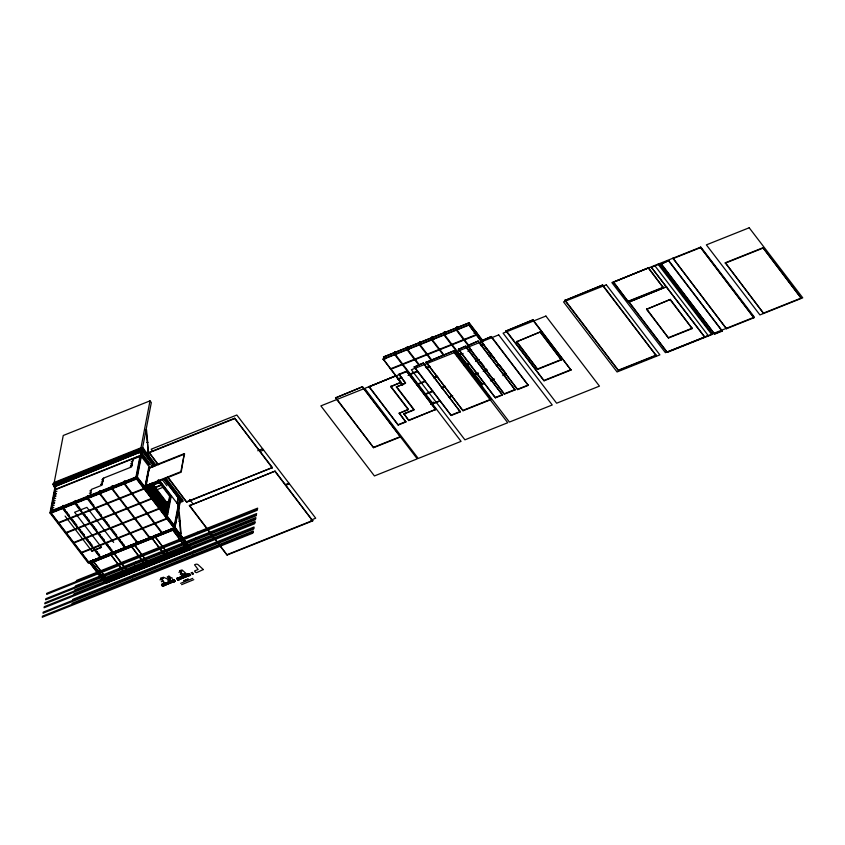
<?xml version="1.0" encoding="UTF-8"?>
<svg xmlns="http://www.w3.org/2000/svg" width="845" height="845" viewBox="0 0 845 845"><rect width="100%" height="100%" fill="white"/><g stroke="black" fill="none" stroke-linecap="round" stroke-linejoin="round"><path stroke-width="1.27" d="M148.129 454.557L147.463 442.136L148.889 457.166M147.917 442.347L147.009 442.453M180.196 521.185L179.288 521.291L180.196 521.185L178.57 506.884M179.288 521.27L178.274 510.369M55.517 487.882L53.045 484.639L53.246 483.562L142.816 447.808L155.691 464.665M54.217 482.432L63.248 435.492L150.009 400.857L151.329 402.579L136.531 479.009L50.89 513.19L56.087 483.931L50.542 512.735L88.947 562.981L88.387 563.214L49.982 512.957L55.527 484.153L54.217 482.432L140.967 447.797L150.009 400.857M54.186 486.836L139.9 452.223L141.791 455.233L56.161 489.424L54.186 486.836L139.9 452.223M51.946 510.433L52.147 509.366M53.298 503.388L54.703 502.828L53.288 503.472L53.488 502.395M54.64 496.416L56.034 495.941L54.629 496.501L54.83 495.423M56.161 489.424L54.27 486.403M53.351 509.873L51.957 510.359M53.795 507.549L52.39 508.109L52.601 507.042M54.238 505.225L52.834 505.796L53.045 504.718M55.136 500.589L53.731 501.148L53.943 500.071M55.58 498.265L54.186 498.825L54.386 497.747M56.921 491.294L55.527 491.853L55.728 490.787M88.905 495.677L90.33 495.043M89.369 493.279L90.774 492.719M89.823 490.956L91.218 490.396M103.734 478.65L103.375 478.196L102.034 485.167L91.313 489.445L90.637 495.698M71.941 604.386L72.142 603.309L253.246 531.019L252.835 533.163L42.25 617.23L42.461 616.153L253.035 532.096M72.712 600.362L72.924 599.295L254.018 527.005L253.606 529.15L43.021 613.206L43.232 612.129L253.817 528.072M73.758 594.933L73.969 593.855L255.063 521.566L254.651 523.71L44.067 607.766L44.278 606.699L254.863 522.643M74.518 590.961L74.73 589.884L255.834 517.594L255.412 519.738L44.838 603.805L45.038 602.728L255.623 518.672M75.3 586.937L75.501 585.87L256.605 513.58L256.193 515.725L45.609 599.781L45.82 598.714L256.394 514.647M76.346 581.508L76.546 580.43L257.651 508.141L257.239 510.285L46.655 594.341L46.866 593.274L257.44 509.218M101.337 482.072L102.741 481.513M101.77 479.833L103.185 479.189M102.171 483.953L102.488 482.844M102.615 481.629L102.932 480.52M103.069 479.305L103.27 478.238L131.535 466.958L133.035 459.194L140.957 456.025M88.683 562.094L174.323 527.914L136.615 478.576L50.975 512.767L88.683 562.094L174.323 527.914M89.295 561.914L90.468 563.171L176.151 528.78L90.468 563.171M104.769 581.878L190.4 547.697L104.727 582.099L103.681 580.188M174.809 527.026L191.192 549.271L105.562 583.462L89.169 561.207M90.647 561.017L107.009 582.68L90.605 561.228L143.164 540.208M131.271 461.623L132.686 460.979M107.051 582.469L108.889 581.54L92.496 560.077M131.672 465.743L131.989 464.634M132.57 461.106L132.876 459.986M141.728 449.741L136.182 478.545L174.588 528.801L180.693 499.775L179.098 497.684M155.491 465.732L142.604 448.885L142.816 447.808M137.344 477.055L141.305 456.49M157.603 464.137L149.047 452.402L234.688 418.222L272.386 467.549L186.671 502.162L167.817 477.499M144.252 486.097L143.787 488.505L58.157 522.696M144.611 486.551L144.146 488.97L58.506 523.15M145.203 485.938L148.688 467.824L184.347 453.596L181.21 472.165L146.111 486.171L149.248 467.602L145.762 485.717L167.711 514.425L167.141 514.658L145.203 485.938L180.862 471.7L184.347 453.596M146.576 478.978L147.072 476.39M132.306 580.293L132.507 579.216M133.077 576.269L133.288 575.191M134.123 570.829L134.334 569.762M134.894 566.868L135.094 565.791M135.665 562.844L135.865 561.767M136.71 557.404L136.922 556.337M151.868 496.057L151.403 498.465L65.762 532.646M152.216 496.511L151.751 498.93L66.121 533.111M159.483 506.007L159.018 508.426L73.378 542.606M159.832 506.472L159.367 508.88L73.726 543.071M169.634 496.195L166.148 514.299L170.194 495.973L169.634 496.195L157.93 480.879M167.141 514.658L170.637 496.543L158.089 480.129M167.088 515.968L166.623 518.386L80.993 552.567M167.437 516.432L166.972 518.841L81.342 553.021M167.711 514.425L171.197 496.321L158.649 479.907M177.027 503.229L178.158 497.409M177.387 503.683L178.506 497.863M174.345 525.474L178.306 504.898M179.784 499.532L174.619 526.361L136.911 477.024L51.281 511.204M174.588 528.801L180.133 499.997L164.131 479.062M179.14 502.881L182.773 501.434L182.974 500.356L166.095 478.27M186.671 502.162L167.901 477.066M189.386 505.711L275.1 471.109L312.724 520.869L227.094 555.049L189.386 505.711L275.1 471.109M173.574 528.072L189.871 549.408L188.065 550.127L171.715 528.452M189.312 546.007L103.639 580.409M189.871 549.408L173.436 528.167M192.671 556.19L192.882 555.123M193.442 552.176L193.653 551.098M194.487 546.736L194.699 545.659M195.258 542.765L195.459 541.698M196.029 538.751L196.241 537.673M197.075 533.311L197.286 532.234M272.312 467.982L234.688 418.222M227.094 555.049L189.47 505.289M335.539 397.9L362.537 386.725L400.509 436.949L373.596 447.692L335.539 397.9L362.537 386.725M368.99 386.841L395.978 375.676L400.857 382.584L390.696 386.64L408.304 409.677L399.189 413.321L405.832 422.014L398.196 425.056L368.99 386.841L395.978 375.676M402.685 385.088L383.123 358.967L468.764 324.786L483.689 344.306M383.514 356.981L469.144 322.801L383.514 356.981L385.077 359.041M373.596 447.692L335.623 397.477M407.512 371.304L364.691 388.394L418.243 458.455L461.064 441.365L394.457 354.235L394.921 351.826L395.481 351.604L397.087 353.696M433.327 402.072L432.862 404.491L433.422 404.269L395.016 354.013L395.481 351.604M390.696 386.64L400.942 382.162M403.836 414.071L413.987 410.015L396.379 386.978L405.579 382.912L398.935 374.219L406.582 371.177L435.788 409.381L408.79 420.556L403.91 413.649L414.071 409.593L396.463 386.556M398.935 374.219L405.505 383.345L396.379 386.978M418.771 365.029L406.772 349.323L407.237 346.915L407.797 346.682L409.392 348.784M419.331 364.808L407.332 349.101L407.797 346.682M406.582 371.177L435.703 409.814M399.189 413.321L408.388 409.255L390.781 386.207M398.196 425.056L369.064 386.418M414.187 367.068L423.387 363.001L460.303 411.842L451.188 415.486L414.187 367.068L423.387 363.001M431.087 360.118L419.078 344.411L419.542 341.993L420.113 341.771L421.708 343.862M431.647 359.885L419.648 344.19L420.113 341.771M405.832 422.014L399.273 412.888M408.79 420.556L403.91 413.649M426.028 362.347L454.272 350.675L491.188 399.516L463.028 410.754L426.028 362.347L454.272 350.675M443.393 355.196L431.394 339.5L431.858 337.081L432.418 336.859L434.024 338.951M443.952 354.974L431.953 339.267L432.418 336.859M444.734 331.948L444.269 334.356L482.675 384.612L482.115 384.834L443.709 334.578L444.174 332.169L444.734 331.948L446.329 334.039M470.422 348.51L456.015 329.666L456.48 327.258L457.039 327.026L458.645 329.127M468.584 345.151L456.575 329.444L457.039 327.026M458.402 349.418L465.563 346.165L502.479 395.006L495.402 397.837L458.402 349.418L465.563 346.165M451.188 415.486L414.272 366.635M496.955 362.209L468.764 324.786M467.391 345.753L478.196 341.042L515.112 389.883L504.391 394.161L467.391 345.753L478.196 341.042M476.76 332.761L476.295 335.169L390.654 369.349M463.028 410.754L426.112 361.913M480.657 341.2L491.357 336.532L528.283 385.373L517.658 389.608L480.657 341.2L491.357 336.532M506.028 331.008L533.026 319.832L570.998 370.057L544.085 380.799L506.028 331.008L533.026 319.832M495.402 397.837L458.486 348.985M503.937 375.518L506.472 374.113L502.796 375.581M504.391 394.161L467.475 345.32M516.57 341.792L540.356 331.905L561.344 359.896L537.642 369.36L516.57 341.792L540.356 331.905M517.658 389.608L480.742 340.767M537.642 369.36L516.654 341.359M544.085 380.799L506.113 330.575M564.893 300.482L602.665 285.008L656.132 355.502L618.445 370.543L564.893 300.482L602.665 285.008M613.343 282.251L648.527 267.812L663.262 287.627L628.162 301.633L613.343 282.251L648.527 267.812M628.162 301.633L613.428 281.818M628.828 302.151L666.599 286.677L628.828 302.151L667.233 352.407L712.546 334.314L659.079 263.82L712.546 334.314M618.445 370.543L564.978 300.049M651.379 267.295L704.931 337.356L651.379 267.295L659.005 264.253M646.552 309.312L670.338 299.426L692.203 328.568L668.501 338.032L646.552 309.312L670.338 299.426M661.075 264.073L668.775 260.598L722.243 331.092L714.627 334.134L661.075 264.073L668.775 260.598M726.436 328.737L672.969 258.243L726.436 328.737L753.909 317.773L700.442 247.279L753.909 317.773M668.501 338.032L646.636 308.89M667.233 352.407L628.912 301.718M725.306 262.774L763.626 313.453L725.306 262.774L763.003 247.733L801.324 298.412L763.003 247.733M714.627 334.134L661.16 263.64M162.726 578.265L163.338 578.381M163.265 578.667L162.684 578.55M181.157 570.903L181.77 571.019M181.664 571.326L181.126 571.199M148.435 456.818L149.259 456.881M178.031 506.567L178.855 506.651M64.98 510.623L64.157 509.556M65.583 510.38L64.706 509.239M77.328 505.69L76.451 504.549M77.888 505.468L77.032 504.412M66.84 513L65.984 511.943M67.41 512.778L66.533 511.626M89.602 500.8L88.767 499.638M90.172 500.578L89.348 499.501M79.155 508.088L78.3 507.021M79.683 507.877L78.86 506.799M68.635 515.408L67.801 514.246M69.195 515.186L68.36 514.024M91.429 503.187L90.595 502.025M91.989 502.965L91.154 501.803M80.951 510.496L80.127 509.419M81.542 510.243L80.666 509.102M93.299 505.553L92.422 504.412M93.858 505.331L92.992 504.275M72.596 520.583L71.751 519.421M73.156 520.362L72.321 519.2M84.901 515.672L84.067 514.51M85.503 515.429L84.627 514.288M74.423 522.971L73.578 521.809M74.983 522.749L74.138 521.587M97.249 510.739L96.393 509.683M97.777 510.528L96.943 509.366M86.729 518.059L85.894 516.897M87.288 517.837L86.454 516.675M76.282 525.347L75.406 524.206M76.81 525.136L75.965 523.974M99.076 513.126L98.221 512.07M99.636 512.904L98.77 511.764M88.556 520.446L87.722 519.284M89.116 520.224L88.281 519.062M100.904 515.513L100.048 514.457M101.463 515.292L100.597 514.151M80.243 530.523L79.377 529.466M80.803 530.301L79.948 529.245M92.517 525.632L91.682 524.47M93.077 525.41L92.253 524.333M82.071 532.91L81.204 531.854M82.588 532.709L81.754 531.547M104.833 520.721L103.988 519.548M105.393 520.488L104.548 519.326M94.344 528.019L93.51 526.857M94.936 527.776L94.07 526.636M83.887 535.308L83.032 534.251M84.458 535.075L83.581 533.934M106.65 523.108L105.815 521.946M107.22 522.875L106.375 521.714M96.203 530.385L95.327 529.245M96.763 530.164L95.907 529.107M108.477 525.495L107.642 524.333M109.047 525.273L108.223 524.196M87.817 540.504L86.982 539.342M88.408 540.261L87.542 539.121M100.164 535.572L99.309 534.515M100.692 535.36L99.847 534.198M89.644 542.891L88.799 541.729M90.204 542.67L89.369 541.508M112.438 530.671L111.614 529.593M113.04 530.428L112.174 529.371M101.991 537.959L101.136 536.902M102.551 537.737L101.675 536.596M91.471 545.279L90.626 544.117M92.031 545.057L91.186 543.895M114.297 533.047L113.441 531.991M114.825 532.836L113.99 531.674M103.777 540.367L102.942 539.205M104.379 540.124L103.502 538.983M116.124 535.434L115.269 534.378M116.652 535.223L115.818 534.061M95.422 550.465L94.587 549.303M95.992 550.232L95.168 549.165M107.737 545.543L106.903 544.381M108.34 545.3L107.463 544.159M97.249 552.852L96.414 551.69M97.851 552.609L96.974 551.468M120.085 540.61L119.208 539.469M120.613 540.409L119.779 539.247M109.565 547.94L108.73 546.778M110.125 547.708L109.301 546.63M99.118 555.218L98.252 554.162M99.636 555.017L98.802 553.855M121.881 543.018L121.036 541.856M122.472 542.775L121.596 541.634M111.392 550.327L110.558 549.165M111.952 550.106L111.128 549.028M123.708 545.416L122.863 544.243M124.268 545.183L123.423 544.022M53.045 484.639L142.604 448.885M119.071 458.793L122.736 457.325M54.524 484.882L140.154 450.702L152.755 467.19M56.446 484.386L140.851 450.691M56.245 488.991L141.875 454.811M54.967 489.751L55.527 489.53M394.457 354.235L395.016 354.013M406.772 349.323L407.332 349.101M419.078 344.411L419.648 344.19M431.394 339.5L431.953 339.267M443.709 334.578L444.269 334.356M456.015 329.666L456.575 329.444M148.963 452.835L234.604 418.645M383.049 359.4L468.679 325.209M55.284 493.11L55.073 494.177L56.478 493.617L55.094 494.093M132.433 462.31L132.116 463.419L130.817 463.947L132.242 463.303M473.96 333.279L476.411 332.296L475.946 334.715L390.305 368.895M672.884 258.676L700.357 247.701M149.597 468.067L184.696 454.05M148.562 468.626L149.121 468.405L145.076 486.741M51.006 510.317L51.566 510.095M51.355 510.781L136.996 476.591M49.982 512.957L136.742 478.323L175.147 528.579M363.699 388.795L320.878 405.885L374.43 475.946L417.25 458.856L362.452 387.158M397.911 378.856L401.586 377.388M408.927 374.462L417.493 371.039M426.049 367.617L429.725 366.16M456.638 355.418L461.528 353.463M468.869 350.527L471.32 349.555M481.101 345.647L483.551 344.665M398.27 379.31L401.935 377.842M408.05 375.402L417.842 371.494M426.408 368.082L430.073 366.614M456.987 355.872L463.102 353.432M468.003 351.478L471.668 350.01M481.46 346.101L483.9 345.13M65.086 516.073L91.894 551.151L101.474 547.328L74.613 512.271L86.898 507.37L113.674 542.405M152.765 483.995L158.786 481.587M152.681 484.417L158.702 482.02M152.079 485.157L159.304 482.273M151.994 485.579L160.423 482.22M155.258 487.259L161.279 484.85M155.174 487.692L162.398 484.808M416.532 384.412L425.098 381M433.665 377.578L437.33 376.109M464.254 365.367L469.144 363.413M476.485 360.488L478.925 359.516M488.716 355.608L491.167 354.625M416.891 384.876L425.447 381.454M434.013 378.042L437.689 376.574M464.602 365.832L469.493 363.878M475.608 361.438L479.284 359.97M489.065 356.062L491.515 355.09M628.247 301.211L663.346 287.194M157.149 489.646L163.265 487.195M725.221 263.207L762.919 248.155M257.757 450.755L262.658 448.801M259.933 451.505L263.598 450.047M424.148 394.372L432.714 390.96M441.28 387.538L444.945 386.07M471.859 375.328L477.974 372.888M484.09 370.448L486.54 369.466M496.332 365.558L498.772 364.586M424.496 394.837L433.062 391.415M441.629 387.992L445.294 386.535M472.207 375.793L478.333 373.342M483.224 371.399L486.889 369.93M496.68 366.022L499.12 365.051M170.637 496.543L171.197 496.321M165.916 502.289L169.591 500.821M166.275 502.743L169.94 501.286M179.679 500.177L182.097 499.215L181.897 500.282L179.467 501.254M186.756 501.74L272.386 467.549M430.623 404.396L440.403 400.488M448.97 397.065L452.635 395.597M479.559 384.855L484.449 382.901M490.565 380.461L494.23 379.004M178.105 505.585L178.665 505.363M431.763 404.332L440.319 400.91M448.885 397.499L452.561 396.03M480.699 384.802L484.365 383.334M490.48 380.894L494.156 379.426M408.874 420.134L435.788 409.381M398.28 424.634L405.917 421.581M537.726 368.927L561.418 359.463M91.915 551.088L101.389 547.306M451.272 415.053L460.388 411.409M463.113 410.321L491.272 399.083M495.487 397.403L502.564 394.583M504.476 393.738L515.196 389.45M174.144 526.15L174.704 525.928L136.647 476.136L136.087 476.358L140.048 455.793L140.608 455.571L150.125 468.014M517.742 389.186L528.368 384.94M373.68 447.269L400.593 436.516M145.551 539.258L151.73 536.797M154.086 535.857L160.296 533.375M162.61 532.456L172.528 528.495M544.169 380.366L571.083 369.624M285.261 484.65L288.927 483.182M285.758 485.305L289.434 483.836M668.585 337.599L692.277 328.145M618.529 370.121L656.216 355.069M763.711 313.03L801.409 297.979M667.318 351.974L712.631 333.881M714.712 333.712L722.327 330.67M105.688 582.818L191.319 548.627M161.596 579.216L159.98 579.86M180.481 571.674L178.876 572.318M310.812 520.171L315.703 518.217L236.822 415.011L151.192 449.191L152.765 451.251M162.293 580.135L162.842 581.075L161.363 581.666L163.064 581.138M181.189 572.593L181.728 573.533L180.249 574.125L181.95 573.597M227.168 554.616L312.808 520.435M163.666 581.909L164.205 582.86L162.81 583.568L164.426 582.923M182.552 574.378L183.09 575.318L181.707 576.026M162.187 584.138L161.796 584.56M176.975 578.234L177.682 578.212M188.203 573.755L188.9 573.734M163.212 585.469L162.81 585.881M177.999 579.564L178.696 579.543M189.217 575.086L189.914 575.065M174.883 581.106L162.705 586.113M177.957 579.871L190.22 574.98M174.038 581.782L175.274 581.286L174.176 579.85L161.469 584.93L162.557 586.367L163.698 585.754M173.679 581.73L163.455 577.241L160.687 578.265L161.374 579.152M668.701 261.031L722.243 331.092M658.023 264.168L711.574 334.229L754.395 317.139L700.843 247.078L611.875 282.589L665.416 352.661L708.237 335.571L654.685 265.499M648.442 268.235L663.262 287.627M670.254 299.859L692.203 328.568M602.591 285.43L656.132 355.502M532.941 320.266L570.998 370.057M540.272 332.328L561.344 359.896M491.283 336.954L528.283 385.373M469.144 322.801L483.287 341.296M469.059 323.223L482.421 340.704M488.399 350.474L494.684 358.702M499.395 364.86L505.68 373.089M498.529 364.269L506.387 374.546M478.112 341.464L515.112 389.883M456.48 327.258L458.085 329.349M480.826 362.125L484.027 366.308M485.621 368.399L487.227 370.501M465.479 346.598L502.479 395.006M444.174 332.169L445.769 334.261M454.187 351.097L491.188 399.516M431.858 337.081L433.464 339.172M419.542 341.993L421.148 344.095M423.303 363.424L460.303 411.842M407.237 346.915L408.832 349.006M394.921 351.826L396.527 353.918M383.123 358.967L402.769 384.665M395.904 376.099L400.857 382.584M275.026 471.531L312.724 520.869M189.618 499.469L192.766 503.599M149.047 452.402L158.48 464.739M165.092 478.302L182.773 501.434M140.967 447.797L142.287 449.519L143.692 448.959L143.481 450.036L53.922 485.79L53.246 483.562M148.688 457.895L151.086 461.032M165.493 479.886L167.088 481.977M142.53 450.797L153.727 465.447M142.087 450.596L154.086 466.303M163.687 478.861L180.492 500.842M162.208 479.548L166.93 485.738M139.816 452.656L141.791 455.233M159.631 480.467L179.013 505.817M152.047 483.118L168.588 504.75M151.487 483.34L168.81 506.007M150.843 483.667L168.229 506.239M149.966 483.593L168.018 507.306M149.85 483.71L167.912 507.349M149.607 484.967L167.775 508.563M148.741 484.882L167.574 509.63M148.614 485.009L167.468 509.672M147.59 485.231L167.331 510.876M146.713 485.157L167.13 511.954M146.597 485.273L167.025 511.996M145.752 485.136L167.004 512.947M145.974 486.382L165.662 512.133M174.841 527.607L191.234 549.06M174.799 527.819L191.192 549.271M171.672 528.674L188.065 550.127M162.472 533.037L124.416 483.245L124.88 480.837L124.321 481.058L123.856 483.467L161.913 533.258M192.787 578.339L180.608 583.346M193.79 579.659L181.612 584.666M190.136 575.361L189.745 575.772L188.266 573.607L190.009 575.413M189.291 575.54L190.611 575.17L189.512 573.734L176.806 578.804L177.904 580.24L179.045 579.638M154.308 535.403L170.627 557.288L154.234 535.825M179.721 570.671L183.312 575.382L180.027 576.797L180.904 578.709L188.572 575.783L182.097 569.963L179.573 570.724L180.26 571.621M151.107 536.681L167.426 558.566L151.023 537.114M150.156 537.948L112.1 488.156L112.565 485.748L112.005 485.97L111.54 488.389L149.597 538.18M178.918 579.828L178.527 580.251L177.049 578.086L178.791 579.892M173.563 579.86L173.014 580.082M174.577 581.191L174.028 581.402M174.799 581.476L174.25 581.698M174.672 581.529L172.929 579.733L174.387 581.645M137.851 542.87L99.794 493.079L100.259 490.66L99.699 490.882L99.235 493.3L137.281 543.092M160.835 578.212L165.895 584.835M133.7 543.631L150.019 565.516L133.616 544.053M163.169 586.124L161.701 584.212L163.74 586.155L163.032 586.177M161.691 584.793L173.869 579.786L175.042 581.233L162.61 586.187L161.606 584.867M130.5 544.909L146.808 566.794L130.415 545.331M125.535 547.782L87.479 497.99L87.943 495.571L87.384 495.804L86.919 498.212L124.975 548.004M113.093 551.848L129.412 573.744L75.163 502.902L75.627 500.493L75.068 500.715L74.603 503.124L112.66 552.915M109.882 553.137L126.201 575.022L109.808 553.559M100.914 557.615L62.857 507.813L63.322 505.405L62.762 505.627L62.298 508.046L100.354 557.837M92.454 560.288L108.847 581.751M89.2 561.788L105.604 583.24M89.158 561.999L105.562 583.462M179.974 521.217L181.147 533.998M179.51 521.259L180.693 534.04M146.512 429.566L147.685 442.347M146.048 429.619L147.231 442.4M172.517 578.212A6.337 4.785 10.9 0 1 169.116 576.142M165.504 583.652C167.722 585.849 166.782 581.518 165.504 583.652M170.774 581.55C172.802 583.81 172.296 579.438 170.774 581.55M180.841 577.526C182.847 579.744 182.531 575.445 180.851 577.484M186.111 575.424C187.991 577.642 187.896 573.48 186.122 575.339M203.339 569.53L196.6 572.656L195.142 572.149A7.182 5.429 10.9 0 1 194.635 570.903L198.152 569.509L194.54 564.787L195.628 564.354A2.081 1.574 10.9 0 1 198.205 564.787L203.339 569.572M100.893 484.396L102.277 483.91L100.893 484.396M130.394 466.186L131.778 465.701L130.394 466.186M142.372 455.455L144.273 458.476L142.372 455.455M144.759 458.571L146.65 461.592L144.759 458.571M147.231 461.814L149.121 464.824L147.231 461.814M606.33 284.807L563.52 301.897L617.061 371.958L659.882 354.868L606.33 284.807M749.198 227.77L706.378 244.87L759.93 314.932L802.75 297.841L749.198 227.77M454.187 352.671L411.367 369.761L464.919 439.822L507.739 422.732L454.187 352.671M498.687 334.905L455.867 351.995L509.419 422.067L552.239 404.977L498.687 334.905M545.902 316.062L503.081 333.152L556.633 403.213L599.454 386.123L545.902 316.062M168.704 576.311L167.204 576.903L168.757 578.455L170.679 578.899L168.704 576.311M189.206 573.66L176.943 578.55L177.957 580.071L190.379 575.107L189.206 573.66M192.29 572.435L191.065 572.921L192.237 572.604L193.156 573.808L192.153 574.357L193.389 573.871L192.29 572.435M188.097 579.11L183.925 580.779L188.097 579.11M183.724 574.97A1.077 0.813 10.9 0 0 185.467 574.632A1.077 0.813 10.9 0 0 184.052 573.597A1.077 0.813 10.9 0 0 183.724 574.97M168.387 581.085A1.077 0.813 10.9 0 0 170.13 580.747A1.077 0.813 10.9 0 0 168.715 579.723A1.077 0.813 10.9 0 0 168.387 581.085"/></g></svg>
